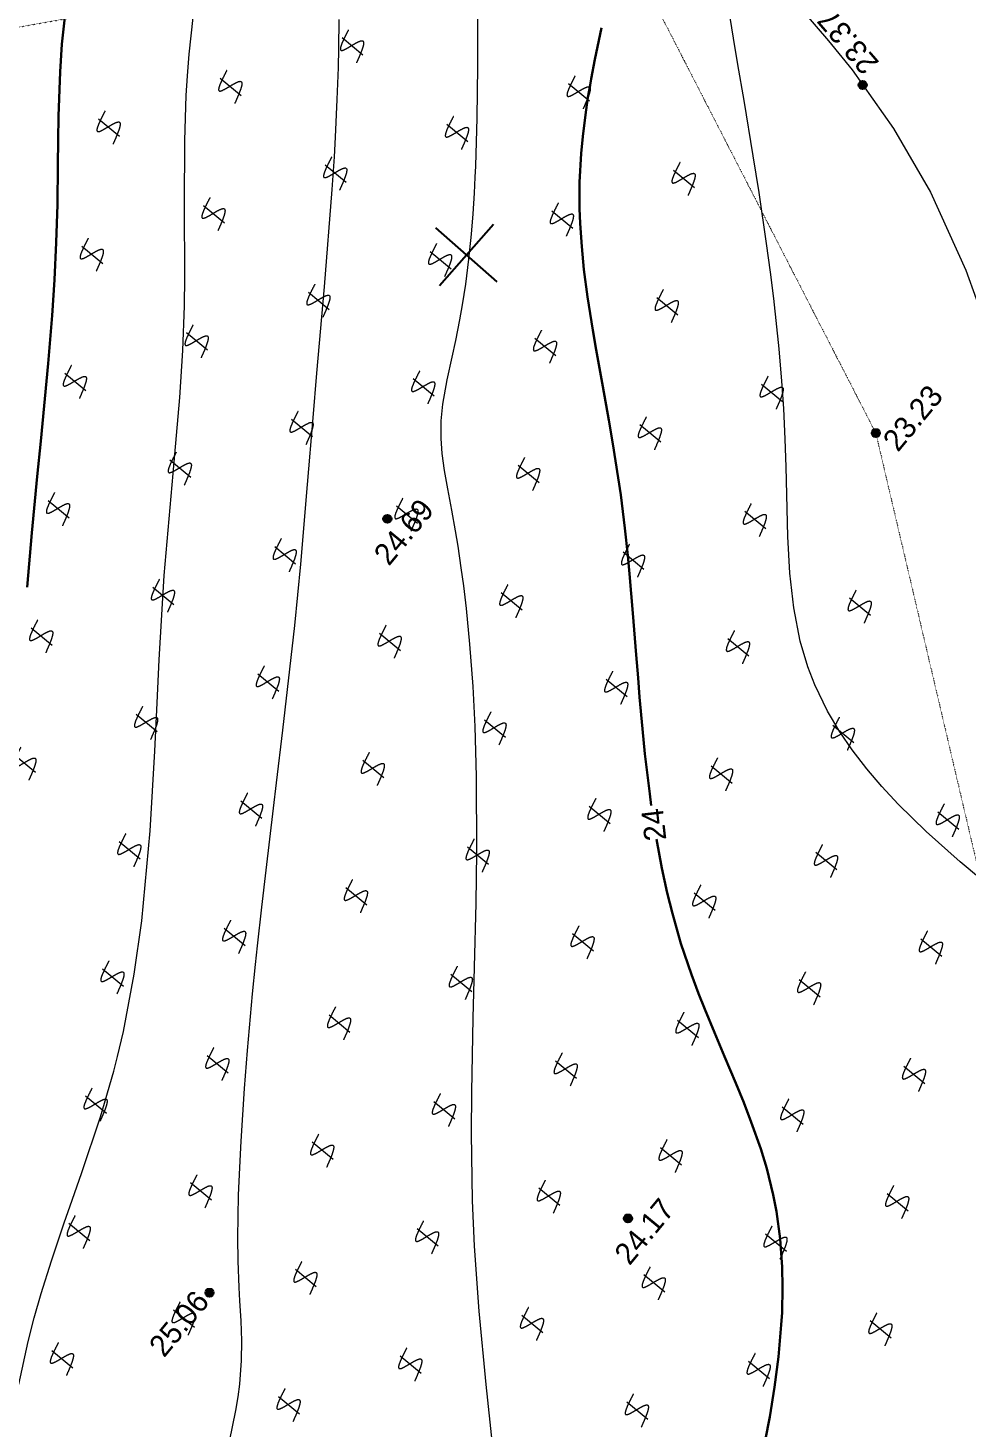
# Model space of a CAD drawing. Header units: millimetres. Extents: x -2893842 to -949497, y -1203244 to 262218.
# Drawn here: x -1987343 to -1952828, y -583939 to -532479 of the extents above; entities that cross this region are included whole.
import ezdxf

# ---------------------------------------------------------------- set-up
doc = ezdxf.new("R2010")
doc.units = ezdxf.units.MM
doc.linetypes.add('g5_366', pattern=[0.85, 0.1, -0.75])
doc.layers.get('0').update_dxf_attribs({"lineweight": 5})
for name, color, linetype in [('!!!_ Размеры', 7, 'Continuous'), ('02_сетка', 253, 'Continuous'), ('10_Границы покрытий и угодий', 253, 'Continuous'), ('13_Растительность', 253, 'Continuous'), ('19_Горизонтали', 253, 'Continuous'), ('61_Отметки высоты поверхности', 253, 'Continuous')]:
    doc.layers.add(name, color=color, linetype=linetype)
doc.styles.add('LIKE17', font='d431.shx')
doc.styles.add('LIKE36', font='pragmai.shx')

# ---------------------------------------------------------------- blocks, each defined once
blk = doc.blocks.new('BL_333')
at = {"color": 0}
for p, q in [((0, -3), (0, 3)), ((-3, 0), (3, 0))]:
    blk.add_line(p, q, dxfattribs=at)
blk = doc.blocks.new('g5_411')
at = {"color": 0, "linetype": 'Continuous', "lineweight": 15}
for points in [[(0.375, 1), (0.365, 0.998), (0.355, 0.996), (0.346, 0.994), (0.336, 0.991), (0.326, 0.989), (0.316, 0.987), (0.307, 0.985), (0.297, 0.983), (0.287, 0.981), (0.277, 0.979), (0.268, 0.976), (0.258, 0.974), (0.248, 0.972), (0.238, 0.97), (0.228, 0.968), (0.219, 0.966), (0.209, 0.963), (0.199, 0.961), (0.189, 0.959), (0.18, 0.957), (0.17, 0.955), (0.16, 0.952), (0.15, 0.95), (0.141, 0.948), (0.131, 0.946), (0.121, 0.943), (0.111, 0.941), (0.102, 0.939), (0.092, 0.937), (0.082, 0.934), (0.073, 0.932), (0.063, 0.93), (0.053, 0.927), (0.043, 0.925), (0.034, 0.923), (0.024, 0.92), (0.014, 0.918), (0.005, 0.915), (-0.005, 0.913), (-0.015, 0.911), (-0.025, 0.908), (-0.034, 0.906), (-0.044, 0.903), (-0.054, 0.901), (-0.063, 0.898), (-0.073, 0.895), (-0.083, 0.893), (-0.092, 0.89), (-0.102, 0.887), (-0.111, 0.885), (-0.121, 0.882), (-0.131, 0.879), (-0.14, 0.876), (-0.15, 0.873), (-0.159, 0.87), (-0.169, 0.867), (-0.178, 0.864), (-0.188, 0.861), (-0.197, 0.858), (-0.207, 0.855), (-0.216, 0.852), (-0.226, 0.849), (-0.235, 0.845), (-0.245, 0.842), (-0.254, 0.838), (-0.263, 0.834), (-0.272, 0.831), (-0.282, 0.827), (-0.291, 0.823), (-0.3, 0.818), (-0.309, 0.814), (-0.318, 0.809), (-0.327, 0.805), (-0.335, 0.799), (-0.344, 0.794), (-0.352, 0.788), (-0.36, 0.782), (-0.367, 0.775), (-0.374, 0.768), (-0.379, 0.76), (-0.383, 0.75), (-0.385, 0.741), (-0.384, 0.731), (-0.38, 0.721), (-0.375, 0.713), (-0.369, 0.705), (-0.361, 0.698), (-0.354, 0.692), (-0.346, 0.686), (-0.337, 0.681), (-0.329, 0.675), (-0.32, 0.67), (-0.312, 0.665), (-0.303, 0.661), (-0.294, 0.656), (-0.285, 0.652), (-0.276, 0.647), (-0.267, 0.643), (-0.258, 0.639), (-0.249, 0.635), (-0.239, 0.631), (-0.23, 0.627), (-0.221, 0.623), (-0.212, 0.619), (-0.202, 0.616), (-0.193, 0.612), (-0.184, 0.608), (-0.174, 0.605), (-0.165, 0.601), (-0.156, 0.597), (-0.146, 0.594), (-0.137, 0.59), (-0.128, 0.587), (-0.118, 0.584), (-0.109, 0.58), (-0.099, 0.577), (-0.09, 0.573), (-0.081, 0.57), (-0.071, 0.567), (-0.062, 0.563), (-0.052, 0.56), (-0.043, 0.556), (-0.034, 0.553), (-0.024, 0.55), (-0.015, 0.546), (-0.005, 0.543), (0.004, 0.54), (0.013, 0.536), (0.023, 0.533), (0.032, 0.53), (0.042, 0.526), (0.051, 0.523), (0.061, 0.519), (0.07, 0.516), (0.079, 0.513), (0.089, 0.509), (0.098, 0.506), (0.108, 0.502), (0.117, 0.499), (0.126, 0.495), (0.136, 0.492), (0.145, 0.488), (0.154, 0.485), (0.164, 0.481), (0.173, 0.477), (0.182, 0.474), (0.191, 0.47), (0.201, 0.466), (0.21, 0.462), (0.219, 0.458), (0.228, 0.454), (0.238, 0.45), (0.247, 0.446), (0.256, 0.442), (0.265, 0.438), (0.274, 0.433), (0.283, 0.429), (0.292, 0.425), (0.301, 0.42), (0.309, 0.415), (0.318, 0.41), (0.327, 0.405), (0.335, 0.4), (0.343, 0.394), (0.351, 0.388), (0.359, 0.382), (0.367, 0.375), (0.374, 0.368), (0.38, 0.36), (0.385, 0.352), (0.39, 0.343), (0.392, 0.333), (0.392, 0.323), (0.391, 0.313), (0.387, 0.304), (0.382, 0.295), (0.377, 0.287), (0.37, 0.279), (0.363, 0.272), (0.356, 0.266), (0.348, 0.259), (0.34, 0.253), (0.332, 0.248), (0.323, 0.242), (0.315, 0.237), (0.306, 0.232), (0.298, 0.227), (0.289, 0.222), (0.28, 0.217), (0.271, 0.213), (0.262, 0.208), (0.253, 0.204), (0.244, 0.2), (0.235, 0.196), (0.226, 0.192), (0.217, 0.188), (0.207, 0.184), (0.198, 0.18), (0.189, 0.176), (0.179, 0.173), (0.17, 0.169), (0.161, 0.165), (0.151, 0.162), (0.142, 0.158), (0.133, 0.155), (0.123, 0.151), (0.114, 0.148), (0.105, 0.145), (0.095, 0.141), (0.086, 0.138), (0.076, 0.135), (0.067, 0.132), (0.057, 0.129), (0.048, 0.125), (0.038, 0.122), (0.029, 0.119), (0.019, 0.116), (0.01, 0.113), (0, 0.11), (-0.009, 0.107), (-0.019, 0.104), (-0.028, 0.101), (-0.038, 0.098), (-0.048, 0.095), (-0.057, 0.092), (-0.067, 0.089), (-0.076, 0.086), (-0.086, 0.083), (-0.095, 0.08), (-0.105, 0.078), (-0.115, 0.075), (-0.124, 0.072), (-0.134, 0.069), (-0.143, 0.066), (-0.153, 0.063), (-0.162, 0.061), (-0.172, 0.058), (-0.182, 0.055), (-0.191, 0.052), (-0.201, 0.049), (-0.21, 0.047), (-0.22, 0.044), (-0.23, 0.041), (-0.239, 0.038), (-0.249, 0.036), (-0.259, 0.033), (-0.268, 0.03), (-0.278, 0.027), (-0.287, 0.025), (-0.297, 0.022), (-0.307, 0.019), (-0.316, 0.017), (-0.326, 0.014), (-0.336, 0.011), (-0.345, 0.008), (-0.355, 0.006), (-0.364, 0.003), (-0.374, 0), (-0.375, 0)], [(0, 1), (0, 0)]]:
    blk.add_lwpolyline(points, dxfattribs=at)
blk = doc.blocks.new('g5_330')
blk.add_hatch(color=0).paths.add_polyline_path([(-0.15, 0, 1), (0.15, 0, 1)])
at = {"color": 0}
blk.add_circle((0, 0), 0.15, dxfattribs=at)
blk = doc.blocks.new('Топо_07.04.17')
at = {"layer": '02_сетка', "color": 3, "linetype": 'Continuous'}
for p, q in [((-92256, -421356), (-90034, -419340)), ((-90137, -421459), (-92153, -419237))]:
    blk.add_line(p, q, dxfattribs=at)
at = {"layer": '10_Границы покрытий и угодий', "color": 7, "linetype": 'Continuous', "lineweight": 20}
blk.add_lwpolyline([(-77813, -412879), (-77031, -414028), (-76297, -415191), (-75023, -417496), (-73938, -419979), (-72967, -422968), (-72191, -426238), (-71649, -429202), (-70762, -435395), (-67912, -458249), (-64910, -480664)], dxfattribs=at)
at = {"layer": '10_Границы покрытий и угодий', "color": 7, "linetype": 'g5_366', "lineweight": 20}
blk.add_lwpolyline([(-99162, -551148), (-214186, -417213), (-84445, -408728), (-76933, -428551), (-62587, -550080)], close=True, dxfattribs=at)
at = {"layer": '19_Горизонтали', "color": 42, "linetype": 'Continuous', "lineweight": 20}
for points in [[(-95125, -464844), (-95115, -463082), (-95106, -461680), (-95060, -458973), (-94959, -456582), (-94838, -454905), (-94596, -452461), (-94415, -450940), (-94060, -448253), (-93800, -446393), (-93480, -444067), (-93239, -442205), (-92933, -439436), (-92933, -439436), (-92778, -437609), (-92688, -436143), (-92629, -434583), (-92611, -433257), (-92617, -432419), (-92631, -431756), (-92660, -430950), (-92688, -430381), (-92738, -429611), (-92798, -428810), (-92839, -428126), (-92851, -427499), (-92829, -426946), (-92751, -426301), (-92622, -425700), (-92367, -424827), (-92095, -424027), (-91888, -423424), (-91654, -422692), (-91494, -422149), (-91293, -421410), (-91075, -420516), (-90876, -419605), (-90733, -418879), (-90596, -418121), (-90499, -417541), (-90437, -417150), (-90186, -415387), (-89953, -413507), (-89812, -412300), (-89651, -410932)], [(-112171, -459749), (-111654, -458221), (-111334, -457382), (-110980, -456523), (-110469, -455368), (-109844, -454037), (-109555, -453434), (-109007, -452298), (-108086, -450316), (-107406, -448699), (-107208, -448182), (-106890, -447290), (-106257, -445244), (-105761, -443319), (-105082, -440067), (-104581, -437180), (-104297, -435426), (-104043, -433859), (-103514, -430804), (-102765, -427115), (-102205, -424366), (-101900, -422664), (-101659, -421039), (-101529, -420002), (-101235, -417373), (-100955, -415001), (-100716, -413360), (-100594, -412648), (-100444, -411867), (-100141, -410541)], [(-94827, -411220), (-94960, -412275), (-95056, -412971), (-95230, -414135), (-95453, -415505), (-95575, -416214), (-95789, -417406), (-96472, -420922), (-97108, -424043), (-97436, -425660), (-97910, -428070), (-98486, -430950), (-98963, -433165), (-99321, -434749), (-99833, -436949), (-100278, -438835), (-100497, -439756), (-101022, -441983), (-101331, -443318), (-101647, -444710), (-101797, -445387), (-102027, -446444), (-102452, -448495), (-102719, -449871), (-103061, -451775), (-103219, -452740), (-103373, -453748), (-103480, -454520), (-103575, -455294), (-103661, -456135), (-103661, -456135), (-103737, -457121), (-103764, -457609), (-103802, -458341), (-103858, -459076), (-103948, -459788), (-104115, -460649), (-104228, -461110), (-104362, -461593), (-104901, -463224)], [(-74960, -445262), (-75627, -444557), (-76740, -443313), (-77653, -442192), (-78174, -441486), (-78655, -440773), (-79109, -440020), (-79484, -439309), (-79844, -438509), (-80202, -437496), (-80382, -436807), (-80552, -435840), (-80649, -434593), (-80648, -433317), (-80572, -431960), (-80347, -429415), (-80264, -428394), (-80193, -427270), (-80148, -426264), (-80115, -425070), (-80102, -423207), (-80112, -422234), (-80134, -421180), (-80199, -419284), (-80260, -417918), (-80366, -415857), (-80439, -414516), (-80493, -413535), (-80624, -410841)]]:
    blk.add_lwpolyline(points, dxfattribs=at)
at = {"layer": '19_Горизонтали', "color": 42, "linetype": 'Continuous', "lineweight": 30}
for points in [[(-85275, -412619), (-85647, -413744), (-85863, -414439), (-85929, -414661), (-86057, -415105), (-86223, -415728), (-86410, -416506), (-86538, -417121), (-86713, -418165), (-86713, -418165), (-86820, -419118), (-86862, -419673), (-86901, -420522), (-86913, -421373), (-86898, -422381), (-86847, -423625), (-86805, -424353), (-86715, -425719), (-86630, -426969), (-86576, -427849), (-86500, -429745), (-86488, -430981), (-86496, -431989), (-86508, -432677), (-86548, -434117), (-86601, -435656), (-86629, -436505), (-86651, -437215), (-86680, -438381), (-86692, -439308), (-86694, -439996), (-86685, -440795), (-86675, -441220)], [(-108560, -430665), (-108167, -428696), (-107738, -426665), (-107463, -425383), (-106872, -422581), (-106530, -420841), (-106296, -419550), (-106073, -418190), (-105876, -416808), (-105695, -415372), (-105583, -414463), (-105471, -413593), (-105229, -411974), (-105046, -410981), (-104855, -410108), (-104762, -409730), (-104664, -409360), (-104528, -408888)], [(-86620, -442480), (-86548, -443550), (-86454, -444478), (-86352, -445257), (-86165, -446382), (-85911, -447563), (-85728, -448286), (-85567, -448881), (-85311, -449771), (-85038, -450696), (-84738, -451717), (-84531, -452457), (-84335, -453205), (-84103, -454220), (-83965, -454960), (-83832, -455948), (-83784, -456573), (-83761, -457589), (-83806, -458624), (-83875, -459356), (-84001, -460279), (-84077, -460725), (-84315, -461886), (-84584, -462974), (-84884, -464044), (-85141, -464890)]]:
    blk.add_lwpolyline(points, dxfattribs=at)
at = {"layer": '02_сетка', "color": 92, "xscale": 500.0000000002746, "yscale": 500.0000000002746, "zscale": 500.0000000002746, "rotation": 42.22816425403256}
blk.add_blockref('BL_333', (-91145, -420348), dxfattribs=at)
at = {"layer": '13_Растительность', "color": 7, "linetype": 'Continuous', "lineweight": 20, "xscale": 999.9999999999995, "yscale": 999.9999999999995, "zscale": 999.9999999999995, "rotation": 43.98139083737546}
for p in [(-94095, -412615, -67200), (-98709, -413594, -67200), (-103323, -414573, -67200), (-86008, -415234, -67200), (-90622, -416213, -67200), (-95237, -417192, -67200), (-99851, -418171, -67200), (-82536, -418832, -67200), (-104465, -419150, -67200), (-87150, -419811, -67200), (-91765, -420790, -67200), (-96379, -421769, -67200), (-100993, -422747, -67200), (-83678, -423409, -67200), (-105608, -423726, -67200), (-88292, -424388, -67200), (-92907, -425366, -67200), (-97521, -426345, -67200), (-80206, -427007, -67200), (-102135, -427324, -67200), (-84820, -427985, -67200), (-106750, -428303, -67200), (-89435, -428964, -67200), (-94049, -429943, -67200), (-98663, -430922, -67200), (-81348, -431583, -67200), (-103278, -431901, -67200), (-85963, -432562, -67200), (-107892, -432879, -67200), (-90577, -433541, -67200), (-95191, -434520, -67200), (-77876, -435181, -67200), (-99806, -435498, -67200), (-82490, -436160, -67200), (-104420, -436477, -67200), (-87105, -437139, -67200), (-109034, -437456, -67200), (-91719, -438117, -67200), (-96333, -439096, -67200), (-79018, -439758, -67200), (-100948, -440075, -67200), (-83633, -440737, -67200), (-105562, -441054, -67200), (-88247, -441715, -67200), (-92861, -442694, -67200), (-75546, -443356, -67200), (-97476, -443673, -67200), (-80160, -444334, -67200), (-102090, -444652, -67200), (-84775, -445313, -67200), (-106704, -445630, -67200), (-89389, -446292, -67200), (-94003, -447271, -67200), (-76688, -447932, -67200), (-98618, -448249, -67200), (-81303, -448911, -67200), (-103232, -449228, -67200), (-107846, -450207, -67200), (-85917, -449890, -67200), (-90531, -450869, -67200), (-95146, -451847, -67200), (-77831, -452509, -67200), (-99760, -452826, -67200), (-104374, -453805, -67200), (-82445, -453488, -67200), (-108989, -454784, -67200), (-87059, -454466, -67200), (-91674, -455445, -67200), (-96288, -456424, -67200), (-100902, -457403, -67200), (-78973, -457085, -67200), (-105517, -458382, -67200), (-83587, -458064, -67200), (-110131, -459360, -67200), (-88201, -459043, -67200), (-92816, -460022, -67200), (-97430, -461001, -67200), (-102044, -461979, -67200), (-80115, -461662, -67200), (-84729, -462641, -67200), (-89344, -463620, -67200)]:
    blk.add_blockref('g5_411', p, dxfattribs=at)
at = {"layer": '61_Отметки высоты поверхности', "color": 7, "linetype": 'Continuous', "lineweight": 20, "xscale": 999.9999999999995, "yscale": 999.9999999999995, "zscale": 999.9999999999995, "rotation": 43.98139083737546}
for p in [(-75970, -415782, -67200), (-76933, -428551, -67200), (-95126, -429661, -67200), (-89237, -456207, -67200), (-104831, -457188, -67200)]:
    blk.add_blockref('g5_330', p, dxfattribs=at)
at = {"layer": '19_Горизонтали', "color": 42, "linetype": 'Continuous', "lineweight": 15, "style": 'LIKE36'}
blk.add_text('24', height=800, rotation=90.0835, dxfattribs=at).set_placement((-86264, -442530, -33200))
at = {"layer": '61_Отметки высоты поверхности', "color": 7, "linetype": 'Continuous', "lineweight": 15, "style": 'LIKE17'}
for s, rotation, p in [('23.37', 124.2823, (-75243, -415032, -46700)), ('23.23', 43.9814, (-76205, -429367, -46700)), ('24.69', 43.9814, (-95269, -431418, -46700)), ('24.17', 43.9814, (-89380, -457964, -46700)), ('25.06', 43.9814, (-106760, -459399, -46700))]:
    blk.add_text(s, height=800, rotation=rotation, dxfattribs=at).set_placement(p)

msp = doc.modelspace()

# ---------------------------------------------------------------- block references
at = {"layer": '!!!_ Размеры', "color": 1, "lineweight": 0, "rotation": 6.471407436947433}
msp.add_blockref('Топо_07.04.17', (-1928038.79367, -112877.83782), dxfattribs=at)

doc.saveas('drawing.dxf')
